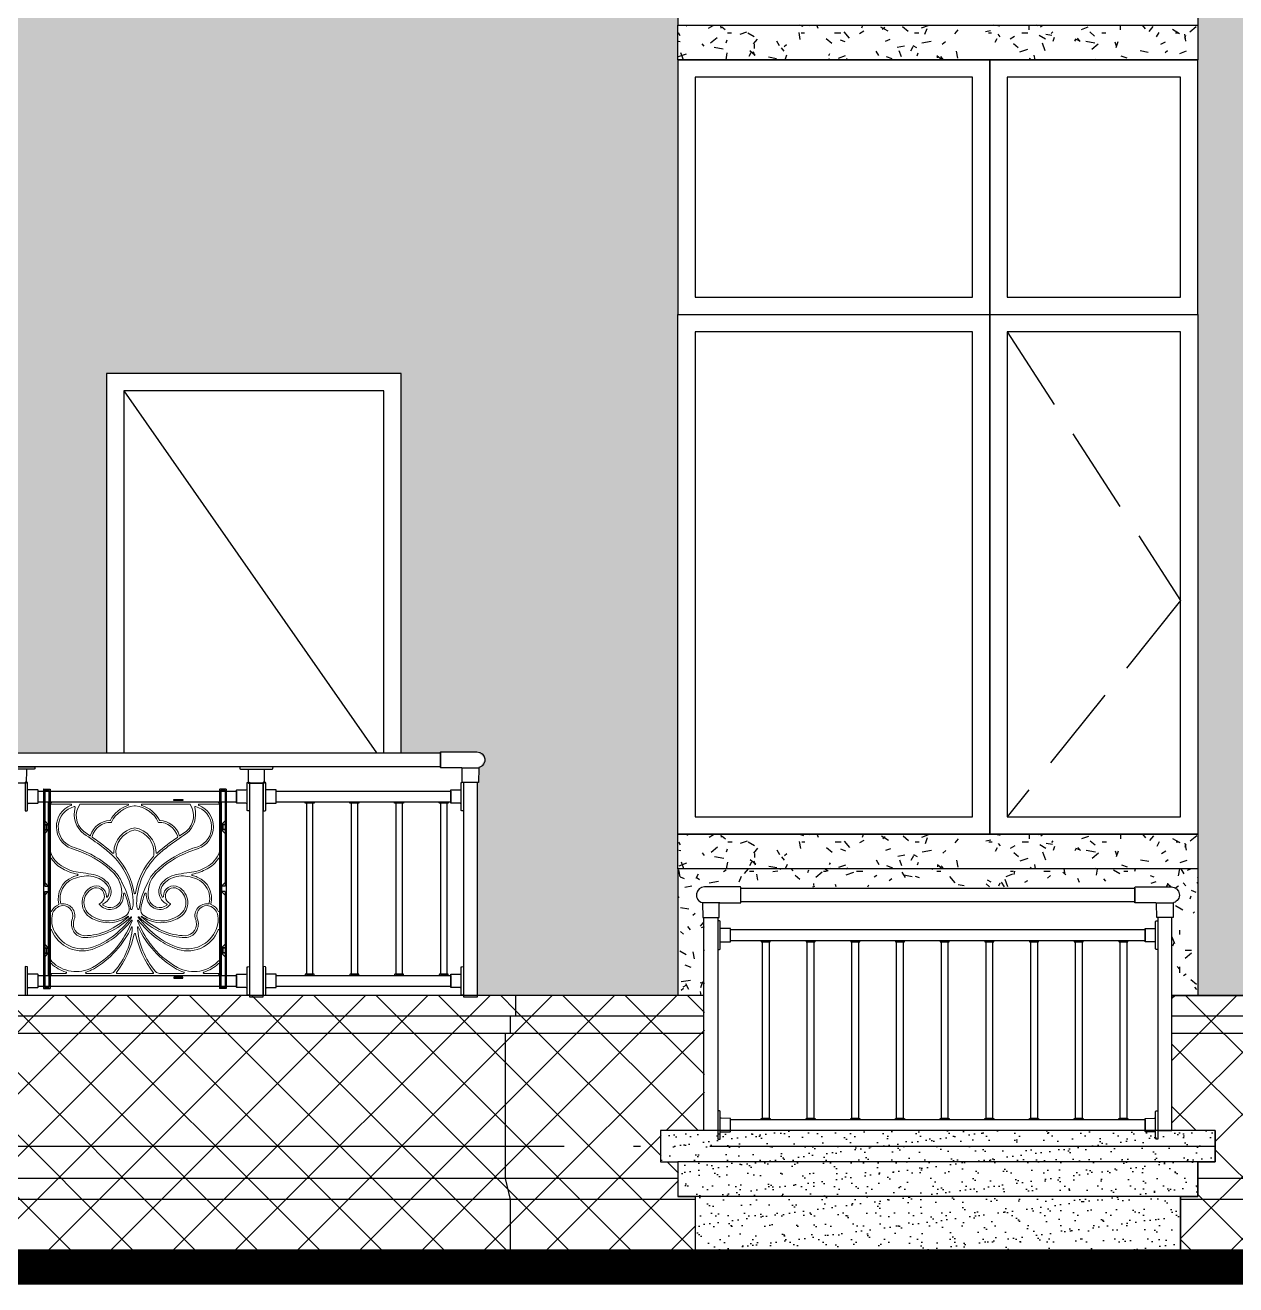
# Model space of a CAD drawing. Extents: x -12446 to 284554, y -295110 to 165007.
# Drawn here: x 28771 to 32263, y -262654 to -259019 of the extents above; entities that cross this region are included whole.
import ezdxf

# ---------------------------------------------------------------- set-up
doc = ezdxf.new("R2010")
doc.units = 0
doc.header["$LTSCALE"] = 1000
for name, pattern in [('AX-14-E$0$AX-85-M02$0$DASH', [0.35, 0.25, -0.1]), ('AX-14-E$0$DASH', [0.35, 0.25, -0.1]), ('AX-14-E$0$DOTE', [2.42, 2, -0.2, 0.02, -0.2])]:
    doc.linetypes.add(name, pattern=pattern)
doc.layers.get('0').update_dxf_attribs({"linetype": 'CONTINUOUS'})
doc.layers.get('Defpoints').update_dxf_attribs({"linetype": 'CONTINUOUS'})
for name, color, linetype in [('A-Anno-Note', 241, 'CONTINUOUS'), ('AX-14-comp-tc$0$AX-T-LMCZ-Z$0$AX-13-E01-E03$0$A-Detl-Patt', 8, 'CONTINUOUS'), ('AX-14-comp-tc$0$AX-T-LMCZ-Z$1$AX-13-E01-E03$0$家具与填充', 251, 'CONTINUOUS'), ('AX-14-comp-tc$0$灰褐色真石漆', 15, 'CONTINUOUS'), ('AX-14-E$0$A-Detl-Fine', 152, 'CONTINUOUS'), ('AX-14-E$0$A-Detl-Patt', 8, 'CONTINUOUS'), ('AX-14-E$0$A-Detl-Thin', 131, 'CONTINUOUS'), ('AX-14-E$0$A-elev-FIXT', 9, 'CONTINUOUS'), ('AX-14-E$0$A-elev-HRAL', 61, 'CONTINUOUS'), ('AX-14-E$0$A-elev-XFINE', 8, 'CONTINUOUS'), ('AX-14-E$0$栏杆型材', 82, 'CONTINUOUS'), ('AX-14-E$0$阳台栏杆扶手', 82, 'CONTINUOUS')]:
    doc.layers.add(name, color=color, linetype=linetype)
doc.layers.add('AX-14-E$0$A-Grid', color=222, linetype='AX-14-E$0$DOTE', plot=False)
doc.layers.add('AX-14-E$0$花形线', color=241, linetype='CONTINUOUS', lineweight=15)
pattern_1 = [(45, (-60483.77, -415276.6), (-89.80256, 89.80256), []), (135, (-60483.77, -415276.6), (-89.80256, -89.80256), [])]

# ---------------------------------------------------------------- blocks, each defined once
blk = doc.blocks.new('AX-14-E$0$40固定座立图')
at = {"layer": 'AX-14-E$0$A-elev-HRAL', "color": 6, "linetype": 'Continuous'}
blk.add_line((-26.5, -7), (26.5, -7), dxfattribs=at)
blk.add_lwpolyline([(48, -5), (48.1, 0), (-48.1, 0), (-48, -5, 0.41166), (-46, -7), (-26.5, -7, -0.41166), (-23.5, -10), (-23.2, -46, 0.41166), (-22.2, -47), (22.2, -47, 0.41166), (23.2, -46), (23.5, -10, -0.41166), (26.5, -7), (46, -7, 0.41166)], format="xyb", close=True, dxfattribs=at)
blk = doc.blocks.new('AX-14-E$0$32固定座立面')
at = {"layer": 'AX-14-E$0$栏杆型材', "color": 6, "linetype": 'Continuous'}
blk.add_line((-7, -22.5), (-7, 22.5), dxfattribs=at)
blk.add_lwpolyline([(-7, -22.5, 0.41166), (-10, -19.5), (-36, -19.3, -0.41166), (-37, -18.3), (-37, 18.3, -0.41166), (-36, 19.3), (-10, 19.5, 0.41166), (-7, 22.5), (-7, 39, -0.41166), (-5, 41), (0, 41.1), (0, -41.1), (-5, -41, -0.41166), (-7, -39)], format="xyb", close=True, dxfattribs=at)
blk = doc.blocks.new('AX-14-E$0$4080转角立图')
at = {"layer": 'AX-14-E$0$A-elev-FIXT', "linetype": 'Continuous'}
blk.add_line((25.6, 42), (-24.3, 42), dxfattribs=at)
blk.add_lwpolyline([(-25.3, 43, -0.327139), (-24.2, 41.5), (-23.5, 0), (23.5, 0), (24.2, 40.5, -0.409111), (25.7, 42), (85.3, 42, 0.414214), (86.8, 43.5), (86.8, 86.5, 0.414214), (85.3, 88), (-18.8, 88, 0.865157)], format="xyb", close=True, dxfattribs=at)
blk = doc.blocks.new('AX-14-E$0$螺帽01')
at = {"layer": 'AX-14-E$0$A-elev-XFINE', "linetype": 'Continuous'}
blk.add_lwpolyline([(-12.5, -3), (12.5, -3, 0.414214), (13, -2.5), (13, -0.5, 0.414214), (12.5, 0), (-12.5, 0, 0.414214), (-13, -0.5), (-13, -2.5, 0.414214)], format="xyb", close=True, dxfattribs=at)
blk = doc.blocks.new('AX-14-E$0$镁铝合金竖杆576')
at = {"layer": 'AX-14-E$0$A-elev-HRAL', "ltscale": 10}
for p, q in [((-13.5, 287.5, 0), (-13.5, -287.5, 0)), ((-13, 288, 0), (5, 288, 0)), ((-10, 284, 0), (-10, 186)), ((-9.5, 284.5, 0), (1.5, 284.5, 0)), ((2, 284, 0), (2, -284, 0)), ((5.5, 287.5, 0), (5.5, -287.5, 0)), ((-10, 196), (0, 186)), ((-10, 186), (0, 186)), ((-10, 185), (-10, 171)), ((-10, 185), (0, 185)), ((0, 186), (0, 170)), ((2, 207.5), (5.5, 207.5)), ((-10, 171), (0, 171)), ((-10, 170), (-10, 8)), ((-10, 170), (0, 170)), ((-10, 160), (0, 170)), ((-10, 18), (0, 8)), ((-10, 8), (0, 8)), ((0, 8), (0, -8)), ((-10, -8), (-10, -170)), ((-10, -8), (0, -8)), ((-10, -18), (0, -8)), ((-10, -160), (0, -170)), ((-10, -170), (0, -170)), ((-10, -171), (-10, -185)), ((-10, -171), (0, -171)), ((0, -170), (0, -186)), ((-10, -185), (0, -185)), ((-10, -186), (-10, -284, 0)), ((-10, -186), (0, -186)), ((-10, -196), (0, -186)), ((2, -187.5), (5.5, -187.5)), ((-13, -288, 0), (5, -288, 0)), ((-9.5, -284.5, 0), (1.5, -284.5, 0))]:
    blk.add_line(p, q, dxfattribs=at)
for centre, start, end in [((-13, 287.5, 0), 90, 180), ((-9.5, 284, 0), 90, 180), ((1.5, 284, 0), 0, 90), ((5, 287.5, 0), 0, 90), ((-13, -287.5, 0), 180, 270), ((-9.5, -284, 0), 180, 270), ((1.5, -284, 0), 270, 0), ((5, -287.5, 0), 270, 0)]:
    blk.add_arc(centre, 0.5, start, end, dxfattribs=at)
blk = doc.blocks.new('AX-14-E$0$祥云铁花六')
at = {"layer": 'AX-14-E$0$花形线'}
for p, q in [((0, -107), (0, -3)), ((0, -3), (7, -3)), ((5.5, -6.5), (5.5, -139)), ((65, -5.5), (6.5, -5.5)), ((9, -1), (7, -3)), ((9, 0), (491, 0)), ((9, 0), (9, -1)), ((229.3, -5.5), (91.6, -5.5)), ((408.4, -5.5), (270.7, -5.5)), ((493.5, -5.5), (435, -5.5)), ((491, 0), (491, -1)), ((491, -1), (493, -3)), ((500, -3), (493, -3)), ((494.5, -139), (494.5, -6.5)), ((500, -3), (500, -107)), ((0, -407), (0, -107)), ((101.4, -84.1), (119, -96.8)), ((381, -96.8), (398.6, -84.1)), ((500, -107), (500, -407)), ((94.2, -143.4), (67, -134.2)), ((96.2, -138.3), (96.2, -138.3)), ((403.8, -138.3), (403.8, -138.3)), ((433, -134.2), (405.8, -143.4)), ((5.5, -163.8), (5.5, -314.1)), ((494.5, -314.1), (494.5, -163.8)), ((35.6, -290.5), (36, -292.9)), ((214.8, -282.3), (214.7, -282.4)), ((285.3, -282.4), (285.2, -282.3)), ((464, -292.9), (464.4, -290.5)), ((5.5, -369.7), (5.5, -449)), ((494.5, -454.9), (494.5, -369.7)), ((-5, -422), (-4, -421)), ((-5, -434), (-5, -422)), ((-5, -434), (-4, -435)), ((-4, -421), (0, -421)), ((-4, -435), (-4, -421)), ((-4, -435), (0, -435)), ((0, -497), (0, -407)), ((500, -407), (500, -497)), ((504, -421), (500, -421)), ((504, -435), (500, -435)), ((505, -422), (504, -421)), ((504, -435), (504, -421)), ((505, -434), (504, -435)), ((505, -434), (505, -422)), ((5.5, -467.7), (5.5, -493.5)), ((494.5, -493.5), (494.5, -467.7)), ((0, -497), (7, -497)), ((6.5, -494.5), (50.7, -494.5)), ((9, -499), (7, -497)), ((9, -500), (9, -499)), ((491, -500), (9, -500)), ((109.6, -494.5), (179, -494.5)), ((198.5, -494.5), (301.5, -494.5)), ((321, -494.5), (390.4, -494.5)), ((449.3, -494.5), (493.5, -494.5)), ((491, -499), (493, -497)), ((491, -500), (491, -499)), ((500, -497), (493, -497))]:
    blk.add_line(p, q, dxfattribs=at)
at = {"layer": 'AX-14-E$0$花形线', "ltscale": 10}
for p, q in [((-5, -66), (-4, -65)), ((-5, -78), (-5, -66)), ((-4, -65), (0, -65)), ((-4, -79), (-4, -65)), ((504, -65), (500, -65)), ((505, -66), (504, -65)), ((504, -79), (504, -65)), ((505, -78), (505, -66)), ((-5, -78), (-4, -79)), ((-4, -79), (0, -79)), ((504, -79), (500, -79)), ((505, -78), (504, -79))]:
    blk.add_line(p, q, dxfattribs=at)
at = {"layer": 'AX-14-E$0$花形线'}
for centre, radius, start, end in [((6.5, -6.5), 1, 90, 180), ((90.2, -71.5), 66.8, 111.4629, 249.7109), ((89.4, -72), 60.6, 103.7038, 249.4926), ((65, -7.5), 2, 291.4629, 90), ((146.9, -34.8), 72.1, 164.5587, 232.2861), ((75.5, -15), 2, 344.5587, 103.7038), ((139.1, -39.5), 58.4, 144.3447, 229.8382), ((258.8, -95.2), 90.5, 108.6201, 151.5086), ((258.2, -94.4), 84.1, 96.8348, 154.2697), ((229.3, -7.5), 2, 288.6201, 90), ((250, -25.8), 15, 83.1652, 96.8348), ((241.8, -94.4), 84.1, 25.7303, 83.1652), ((270.7, -7.5), 2, 90, 251.3799), ((241.2, -95.2), 90.5, 28.4914, 71.3799), ((353.1, -34.8), 72.1, 307.7139, 15.4413), ((360.9, -39.5), 58.4, 310.1618, 35.6553), ((424.5, -15), 2, 76.2962, 195.4413), ((410.6, -72), 60.6, 289.9688, 76.2962), ((435, -7.5), 2, 90, 248.5371), ((409.8, -71.5), 66.8, 290.2891, 68.5371), ((493.5, -6.5), 1, 0, 90), ((180.7, -114.5), 61.6, 92.9378, 162.2662), ((180.7, -114.5), 56.1, 89.2014, 164.7366), ((177.5, -51.1), 2, 272.9378, 332.1055), ((181.5, -57.5), 1, 269.2014, 334.727), ((318.5, -57.5), 1, 205.273, 270.7986), ((319.3, -114.5), 56.1, 15.2634, 90.7986), ((322.5, -51.1), 2, 207.8945, 267.0622), ((319.3, -114.5), 61.6, 17.7338, 87.0622), ((-287.1, -696.7), 719.7, 52.1378, 57.1958), ((120.2, -95.2), 2, 234.3098, 342.2662), ((128.6, -100.3), 2, 164.7366, 234.9669), ((-181, -559), 551.4, 48.3295, 55.988), ((262.6, -146.9), 73.7, 99.8083, 178.7152), ((261.2, -145.4), 66, 99.8055, 187.1068), ((237.4, -146.9), 73.7, 1.2848, 80.1917), ((238.8, -145.4), 66, 352.8932, 80.1945), ((681, -559), 551.4, 124.012, 131.6705), ((787.1, -696.7), 719.7, 122.8042, 127.8622), ((371.4, -100.3), 2, 305.0331, 15.2634), ((379.8, -95.2), 2, 197.7338, 305.6902), ((20.5, -139), 15, 180, 198.5788), ((78.8, -119.4), 76.5, 198.5788, 243.5048), ((73.4, -114.7), 15, 249.4926, 253.5166), ((-30.5, -466), 351.3, 68.8614, 73.5166), ((-3.1, -394.9), 269.7, 44.6157, 68.8614), ((-10.5, -406.3), 288.4, 45.1922, 68.2807), ((-6.7, -352.5), 276.1, 45.5911, 54.2274), ((186.9, -145.6), 2, 228.3295, 10.7823), ((510.5, -406.3), 288.4, 111.7193, 134.8078), ((503.1, -394.9), 269.7, 111.1386, 135.3843), ((313.1, -145.6), 2, 169.2177, 311.6705), ((506.7, -352.5), 276.1, 125.7726, 134.4089), ((530.5, -466), 351.3, 106.4044, 111.1386), ((421.2, -119.4), 76.5, 296.4952, 341.4212), ((479.5, -139), 15, 341.4212, 0), ((7.5, -163.8), 2, 31.9301, 180), ((78.7, -119.4), 81.9, 211.9301, 243.3006), ((49.6, -294.9), 195.5, 0.3834, 45.5911), ((205.7, -152.6), 10, 185.2537, 222.1559), ((48.3, -295.2), 202.4, 9.2413, 42.1559), ((451.7, -295.2), 202.4, 137.8441, 170.7587), ((450.4, -294.9), 195.5, 134.4089, 179.6166), ((294.3, -152.6), 10, 317.8441, 354.7463), ((421.3, -119.4), 81.9, 296.6994, 328.0699), ((492.5, -163.8), 2, 0, 148.0699), ((95.1, -277.9), 66.4, 112.1902, 194.3855), ((105.7, -81.6), 128, 240.1164, 260.3322), ((105.7, -81.6), 122.5, 240.1164, 263.9737), ((115.1, -331.7), 123.9, 104.3564, 111.3434), ((114, -324.7), 111.5, 85.2413, 112.1323), ((83.9, -209.8), 2, 284.3564, 80.3322), ((53.6, -567), 365.7, 78.9111, 83.8433), ((114.3, -285.3), 72.2, 43.6853, 82.8845), ((115.1, -283.7), 76, 43.334, 83.3313), ((133.7, -261.1), 78.3, 345.2933, 45.1922), ((133.7, -261.1), 83.8, 21.5129, 45.1922), ((366.3, -261.1), 78.3, 134.8078, 194.7067), ((366.3, -261.1), 83.8, 134.8078, 158.4871), ((384.9, -283.7), 76, 96.6687, 136.666), ((385.7, -285.3), 72.2, 97.1155, 136.3147), ((446.4, -567), 365.7, 96.1567, 101.0889), ((386, -324.7), 111.5, 67.8677, 94.7587), ((394.3, -81.6), 122.5, 276.0263, 299.8836), ((416.1, -209.8), 2, 99.6678, 255.6436), ((384.9, -331.7), 123.9, 68.6566, 75.6436), ((394.3, -81.6), 128, 279.6678, 299.8836), ((404.9, -277.9), 66.4, 345.6145, 67.8098), ((94.9, -277.7), 60.7, 112.1323, 192.199), ((148.1, -289.9), 50.6, 118.3226, 234.3446), ((148, -289.9), 45, 117.9536, 240.6207), ((138.1, -271.3), 29.5, 357.7363, 118.4287), ((138.1, -271.3), 24, 293.393, 117.9205), ((142, -258.3), 39.1, 295.1597, 43.334), ((144.4, -257.5), 31.3, 329.1668, 45.0781), ((230.3, -223), 20, 201.5129, 209.4559), ((34.3, -333.7), 205, 7.1734, 29.4559), ((465.7, -333.7), 205, 150.5441, 172.8266), ((269.7, -223), 20, 330.5441, 338.4871), ((358, -258.3), 39.1, 136.666, 244.8403), ((355.6, -257.5), 31.3, 134.9219, 210.8332), ((361.9, -271.3), 29.5, 61.5713, 182.2637), ((361.9, -271.3), 24, 62.0795, 246.607), ((352, -289.9), 45, 299.3793, 62.0464), ((351.9, -289.9), 50.6, 305.6554, 61.6774), ((405.1, -277.7), 60.7, 347.801, 67.8677), ((177.8, -271.5), 38.5, 217.2759, 343.5434), ((178.6, -272.3), 32.1, 230.4792, 344.4049), ((169.6, -272.5), 2, 177.7363, 329.1668), ((133.7, -261.1), 83.8, 345.2933, 357.6896), ((219.4, -264.5), 2, 20.1455, 177.6896), ((-25.3, -354.3), 262.7, 10.3928, 20.1455), ((250, -262.4), 2, 189.2413, 350.7587), ((525.3, -354.3), 262.7, 159.8545, 169.6072), ((280.6, -264.5), 2, 2.3104, 159.8545), ((366.3, -261.1), 83.8, 182.3104, 194.7067), ((322.2, -271.5), 38.5, 196.4566, 322.7241), ((321.4, -272.3), 32.1, 195.5951, 309.5208), ((330.4, -272.5), 2, 210.8332, 2.2637), ((7.5, -314.1), 2, 180, 334.1364), ((44.7, -332.1), 39.3, 111.7373, 154.1364), ((98.6, -341.8), 88.6, 167.2346, 184.4473), ((45, -332.6), 34.4, 109.6431, 162.4707), ((29.7, -294.6), 1, 291.9632, 14.3855), ((42.5, -327.6), 28.8, 343.2516, 108.1432), ((37, -292.7), 1, 191.0799, 278.9061), ((42.5, -327.5), 34.3, 342.2251, 98.9061), ((173.7, -253.2), 89.7, 237.7959, 304.6649), ((148, -294.2), 1, 113.393, 217.2759), ((159.4, -295.5), 2, 115.1597, 230.4792), ((213.4, -310.5), 20, 304.6649, 10.3928), ((239.7, -307.8), 2, 187.1734, 335.5468), ((205.1, -292.1), 40.1, 335.5468, 357.7723), ((294.9, -292.1), 40.1, 182.2277, 204.4532), ((260.3, -307.8), 2, 204.4532, 352.8266), ((286.6, -310.5), 20, 169.6072, 235.3351), ((326.3, -253.2), 89.7, 235.3351, 302.2041), ((340.6, -295.5), 2, 309.5208, 64.8403), ((352, -294.2), 1, 322.7241, 66.607), ((457.5, -327.5), 34.3, 81.0939, 197.7749), ((457.5, -327.6), 28.8, 71.8568, 196.7484), ((463, -292.7), 1, 261.0939, 348.9201), ((455, -332.6), 34.4, 17.5293, 70.3569), ((470.3, -294.6), 1, 165.6145, 248.0368), ((455.3, -332.1), 39.3, 25.8636, 68.2627), ((401.4, -341.8), 88.6, 355.5527, 12.7654), ((492.5, -314.1), 2, 205.8636, 0), ((25.3, -347.5), 15, 184.4473, 190.9878), ((99.4, -333.1), 90.5, 190.9878, 277.6867), ((107.1, -351.5), 40.2, 157.1293, 212.2197), ((107.1, -351.5), 34.7, 157.134, 212.4682), ((176.1, -243), 105.2, 236.8488, 260.0488), ((-3.8, -249.3), 268.3, 299.9235, 335.5929), ((174.2, -253.7), 94.3, 260.0488, 306.1557), ((75.9, -161.1), 230.4, 294.2606, 312.4746), ((92, -187.8), 205, 293.5859, 315.7061), ((5.5, -152.9), 295.9, 307.0893, 322.472), ((23.9, -173.4), 273.8, 306.6048, 322.2397), ((25.8, -347.8), 217.1, 319.3099, 356.5918), ((-30.5, -235), 293.2, 323.6074, 338.4375), ((230.5, -330.7), 1.09, 342.7316, 126.1557), ((239.1, -332.3), 1.33, 322.472, 104.2732), ((240.9, -342.3), 1.33, 338.4375, 114.1721), ((241.5, -360.6), 1, 356.5918, 155.5929), ((258.5, -360.6), 1, 24.4071, 183.4082), ((474.2, -347.8), 217.1, 183.4082, 220.6901), ((259.1, -342.3), 1.33, 65.8279, 201.5625), ((530.5, -235), 293.2, 201.5625, 216.3926), ((503.8, -249.3), 268.3, 204.4071, 240.0765), ((260.9, -332.3), 1.33, 75.7268, 217.528), ((476.1, -173.4), 273.8, 217.7603, 233.3952), ((494.5, -152.9), 295.9, 217.528, 232.9107), ((408, -187.8), 205, 224.2939, 246.4141), ((269.5, -330.7), 1.09, 53.8443, 197.2684), ((424.1, -161.1), 230.4, 227.5254, 245.7394), ((325.8, -253.7), 94.3, 233.8443, 279.9512), ((323.9, -243), 105.2, 279.9512, 303.1512), ((400.6, -333.1), 90.5, 262.3133, 349.0122), ((392.9, -351.5), 34.7, 327.5318, 22.866), ((392.9, -351.5), 40.2, 327.7803, 22.8707), ((474.7, -347.5), 15, 349.0122, 355.5527), ((7.5, -369.7), 2, 21.1901, 180), ((97.8, -334.7), 94.8, 201.1901, 293.4218), ((104.7, -354.3), 36.7, 210.5687, 270.3076), ((104.7, -354.3), 31.2, 210.5585, 270.3163), ((104, -223.3), 162.2, 270.3163, 294.2606), ((100.6, -207.6), 183.4, 271.3252, 293.5859), ((68, -235.5), 192.3, 283.085, 307.0893), ((57.2, -218.3), 217.9, 291.03, 306.6048), ((-18.3, -324.6), 272.2, 322.2388, 348.1038), ((250, -381.1), 2, 11.8962, 168.1038), ((518.3, -324.6), 272.2, 191.8962, 217.7612), ((442.8, -218.3), 217.9, 233.3952, 248.8945), ((432, -235.5), 192.3, 232.9107, 256.915), ((399.4, -207.6), 183.4, 246.4141, 268.6748), ((396, -223.3), 162.2, 245.7394, 269.6837), ((402.2, -334.7), 94.8, 246.7449, 338.8099), ((395.3, -354.3), 31.2, 269.6837, 329.4415), ((395.3, -354.3), 36.7, 269.6924, 329.4313), ((492.5, -369.7), 2, 0, 158.8099), ((13.4, -267.4), 238.6, 298.5501, 323.6074), ((486.6, -267.4), 238.6, 216.3926, 241.4499), ((358.9, -435.6), 15, 66.7449, 68.8945), ((20.5, -449), 15, 180, 224.593), ((7.5, -467.7), 2, 46.5545, 180), ((80.1, -391), 103.6, 226.5545, 253.8294), ((80.2, -390.2), 98.9, 224.593, 298.5501), ((419.8, -390.2), 98.9, 241.4499, 319.0945), ((419.9, -391), 103.6, 286.1706, 313.4455), ((492.5, -467.7), 2, 0, 133.4455), ((6.5, -493.5), 1, 180, 270), ((50.7, -492.5), 2, 270, 73.8294), ((109.6, -492.5), 2, 106.1706, 270), ((80.1, -391), 103.6, 286.1706, 298.7785), ((179, -479.5), 15, 270, 319.3099), ((198.5, -492.5), 2, 142.2388, 270), ((301.5, -492.5), 2, 270, 37.7612), ((321, -479.5), 15, 220.6901, 270), ((419.9, -391), 103.6, 241.2215, 253.8294), ((390.4, -492.5), 2, 270, 73.8294), ((449.3, -492.5), 2, 106.1706, 270), ((493.5, -493.5), 1, 270, 0)]:
    blk.add_arc(centre, radius, start, end, dxfattribs=at)
at = {"layer": 'Defpoints', "color": 1, "linetype": 'AX-14-E$0$DASH', "ltscale": 0.1}
blk.add_lwpolyline([(0, -500), (500, -500), (500, 0), (0, 0)], close=True, dxfattribs=at)
blk = doc.blocks.new('AX-14-E$0$A$C78EB6178')
at = {"layer": 'AX-14-E$0$A-Detl-Fine'}
for points in [[(29500, 3385), (28700, 3385), (28700, 2750), (29500, 2750)], [(30100, 3385), (29600, 3385), (29600, 2750), (30100, 2750)], [(29500, 2650), (28700, 2650), (28700, 1250), (29500, 1250)], [(30100, 2650), (29600, 2650), (29600, 1250), (30100, 1250)]]:
    blk.add_lwpolyline(points, close=True, dxfattribs=at)
blk.add_lwpolyline([(27801.2, 1435), (27801.2, 2480), (27051.2, 2480), (27051.2, 1435)], dxfattribs=at)
at = {"layer": 'AX-14-E$0$A-Detl-Patt', "linetype": 'AX-14-E$0$AX-85-M02$0$DASH'}
blk.add_lwpolyline([(29600, 2650), (30100, 1875), (29600, 1250)], dxfattribs=at)
at = {"layer": 'AX-14-E$0$A-Detl-Patt'}
blk.add_lwpolyline([(27051.2, 2480), (27780.3, 1435)], dxfattribs=at)
at = {"layer": 'AX-14-E$0$A-Detl-Thin'}
for p, q in [((30150, 2700), (30150, 3435)), ((28725, 735), (28181.3, 735)), ((28725, 675), (28181.3, 675)), ((28725, 625), (28166.3, 625)), ((28650, 206.3), (28151.3, 206.3)), ((28700, 146.3), (28166.3, 146.3))]:
    blk.add_line(p, q, dxfattribs=at)
for points in [[(28650, 3435), (28650, 3535), (30150, 3535), (30150, 3435)], [(29550, 3435), (29550, 1200)], [(28650, 2700), (30150, 2700), (30150, 1200), (28650, 1200)], [(28650, 1100), (28650, 1200), (30150, 1200), (30150, 1100)]]:
    blk.add_lwpolyline(points, close=True, dxfattribs=at)
for points in [[(28650, 3435), (30150, 3435)], [(28650, 3435), (28650, 2700)], [(27851.2, 1435), (27851.2, 2530), (27001.2, 2530), (27001.2, 1435)], [(28181.3, 735), (26000.4, 735)], [(28181.3, 735), (28181.3, 675), (28166.3, 675), (28166.3, 625), (28151.3, 625), (28151.3, 206.3), (28166.3, 146.3), (28166.3, 0)], [(28166.3, 675), (26000.4, 675)], [(28151.3, 625), (26000.4, 625)], [(28600, 345), (28600, 255), (28650, 255), (28650, 155), (28700, 155), (28700, 0)], [(28151.3, 206.3), (26201.3, 206.3)], [(28166.3, 146.3), (26201.3, 146.3)], [(28166.3, 0), (26201.3, 0)]]:
    blk.add_lwpolyline(points, dxfattribs=at)
at = {"layer": 'AX-14-E$0$A-elev-HRAL', "ltscale": 10}
for points in [[(27600, 1293, -0.414214), (27600.5, 1292.5), (27600.5, 1290.5, -0.414214), (27600, 1290), (27575, 1290, -0.414214), (27574.5, 1290.5), (27574.5, 1292.5, -0.414214), (27575, 1293)], [(27729, 1293, -0.414214), (27729.5, 1292.5), (27729.5, 1290.5, -0.414214), (27729, 1290), (27704, 1290, -0.414214), (27703.5, 1290.5), (27703.5, 1292.5, -0.414214), (27704, 1293)], [(27858, 1293, -0.414214), (27858.5, 1292.5), (27858.5, 1290.5, -0.414214), (27858, 1290), (27833, 1290, -0.414214), (27832.5, 1290.5), (27832.5, 1292.5, -0.414214), (27833, 1293)], [(27987, 1293, -0.414214), (27987.5, 1292.5), (27987.5, 1290.5, -0.414214), (27987, 1290), (27962, 1290, -0.414214), (27961.5, 1290.5), (27961.5, 1292.5, -0.414214), (27962, 1293)], [(28891, 893, 0.414214), (28890.5, 892.5), (28890.5, 890.5, 0.414214), (28891, 890), (28916, 890, 0.414214), (28916.5, 890.5), (28916.5, 892.5, 0.414214), (28916, 893)], [(29020, 893, 0.414214), (29019.5, 892.5), (29019.5, 890.5, 0.414214), (29020, 890), (29045, 890, 0.414214), (29045.5, 890.5), (29045.5, 892.5, 0.414214), (29045, 893)], [(29149, 893, 0.414214), (29148.5, 892.5), (29148.5, 890.5, 0.414214), (29149, 890), (29174, 890, 0.414214), (29174.5, 890.5), (29174.5, 892.5, 0.414214), (29174, 893)], [(29278, 893, 0.414214), (29277.5, 892.5), (29277.5, 890.5, 0.414214), (29278, 890), (29303, 890, 0.414214), (29303.5, 890.5), (29303.5, 892.5, 0.414214), (29303, 893)], [(29407, 893, 0.414214), (29406.5, 892.5), (29406.5, 890.5, 0.414214), (29407, 890), (29432, 890, 0.414214), (29432.5, 890.5), (29432.5, 892.5, 0.414214), (29432, 893)], [(29536, 893, 0.414214), (29535.5, 892.5), (29535.5, 890.5, 0.414214), (29536, 890), (29561, 890, 0.414214), (29561.5, 890.5), (29561.5, 892.5, 0.414214), (29561, 893)], [(29665, 893, 0.414214), (29664.5, 892.5), (29664.5, 890.5, 0.414214), (29665, 890), (29690, 890, 0.414214), (29690.5, 890.5), (29690.5, 892.5, 0.414214), (29690, 893)], [(29794, 893, 0.414214), (29793.5, 892.5), (29793.5, 890.5, 0.414214), (29794, 890), (29819, 890, 0.414214), (29819.5, 890.5), (29819.5, 892.5, 0.414214), (29819, 893)], [(29923, 893, 0.414214), (29922.5, 892.5), (29922.5, 890.5, 0.414214), (29923, 890), (29948, 890, 0.414214), (29948.5, 890.5), (29948.5, 892.5, 0.414214), (29948, 893)], [(27600, 793, 0.414214), (27600.5, 793.5), (27600.5, 795.5, 0.414214), (27600, 796), (27575, 796, 0.414214), (27574.5, 795.5), (27574.5, 793.5, 0.414214), (27575, 793)], [(27729, 793, 0.414214), (27729.5, 793.5), (27729.5, 795.5, 0.414214), (27729, 796), (27704, 796, 0.414214), (27703.5, 795.5), (27703.5, 793.5, 0.414214), (27704, 793)], [(27858, 793, 0.414214), (27858.5, 793.5), (27858.5, 795.5, 0.414214), (27858, 796), (27833, 796, 0.414214), (27832.5, 795.5), (27832.5, 793.5, 0.414214), (27833, 793)], [(27987, 793, 0.414214), (27987.5, 793.5), (27987.5, 795.5, 0.414214), (27987, 796), (27962, 796, 0.414214), (27961.5, 795.5), (27961.5, 793.5, 0.414214), (27962, 793)], [(28891, 377, -0.414214), (28890.5, 377.5), (28890.5, 379.5, -0.414214), (28891, 380), (28916, 380, -0.414214), (28916.5, 379.5), (28916.5, 377.5, -0.414214), (28916, 377)], [(29020, 377, -0.414214), (29019.5, 377.5), (29019.5, 379.5, -0.414214), (29020, 380), (29045, 380, -0.414214), (29045.5, 379.5), (29045.5, 377.5, -0.414214), (29045, 377)], [(29149, 377, -0.414214), (29148.5, 377.5), (29148.5, 379.5, -0.414214), (29149, 380), (29174, 380, -0.414214), (29174.5, 379.5), (29174.5, 377.5, -0.414214), (29174, 377)], [(29278, 377, -0.414214), (29277.5, 377.5), (29277.5, 379.5, -0.414214), (29278, 380), (29303, 380, -0.414214), (29303.5, 379.5), (29303.5, 377.5, -0.414214), (29303, 377)], [(29407, 377, -0.414214), (29406.5, 377.5), (29406.5, 379.5, -0.414214), (29407, 380), (29432, 380, -0.414214), (29432.5, 379.5), (29432.5, 377.5, -0.414214), (29432, 377)], [(29536, 377, -0.414214), (29535.5, 377.5), (29535.5, 379.5, -0.414214), (29536, 380), (29561, 380, -0.414214), (29561.5, 379.5), (29561.5, 377.5, -0.414214), (29561, 377)], [(29665, 377, -0.414214), (29664.5, 377.5), (29664.5, 379.5, -0.414214), (29665, 380), (29690, 380, -0.414214), (29690.5, 379.5), (29690.5, 377.5, -0.414214), (29690, 377)], [(29794, 377, -0.414214), (29793.5, 377.5), (29793.5, 379.5, -0.414214), (29794, 380), (29819, 380, -0.414214), (29819.5, 379.5), (29819.5, 377.5, -0.414214), (29819, 377)], [(29923, 377, -0.414214), (29922.5, 377.5), (29922.5, 379.5, -0.414214), (29923, 380), (29948, 380, -0.414214), (29948.5, 379.5), (29948.5, 377.5, -0.414214), (29948, 377)]]:
    blk.add_lwpolyline(points, format="xyb", close=True, dxfattribs=at)
for points in [[(27578, 796), (27597, 796), (27597, 1290), (27578, 1290)], [(27707, 796), (27726, 796), (27726, 1290), (27707, 1290)], [(27836, 796), (27855, 796), (27855, 1290), (27836, 1290)], [(27965, 796), (27984, 796), (27984, 1290), (27965, 1290)], [(28913, 380), (28894, 380), (28894, 890), (28913, 890)], [(29042, 380), (29023, 380), (29023, 890), (29042, 890)], [(29171, 380), (29152, 380), (29152, 890), (29171, 890)], [(29300, 380), (29281, 380), (29281, 890), (29300, 890)], [(29429, 380), (29410, 380), (29410, 890), (29429, 890)], [(29558, 380), (29539, 380), (29539, 890), (29558, 890)], [(29687, 380), (29668, 380), (29668, 890), (29687, 890)], [(29816, 380), (29797, 380), (29797, 890), (29816, 890)], [(29945, 380), (29926, 380), (29926, 890), (29945, 890)]]:
    blk.add_lwpolyline(points, close=True, dxfattribs=at)
at = {"layer": 'AX-14-E$0$栏杆型材', "elevation": 0}
blk.add_lwpolyline([(27453.6, 1348), (27413.6, 1348), (27413.6, 731), (27453.6, 731)], close=True, dxfattribs=at)
at = {"layer": 'AX-14-E$0$栏杆型材'}
for points in [[(28071.3, 1350), (28031.3, 1350), (28031.3, 731), (28071.3, 731)], [(26803.6, 1325), (27376.6, 1325), (27376.6, 1293), (26803.6, 1293)], [(27490.6, 1325), (27994.3, 1325), (27994.3, 1293), (27490.6, 1293)], [(28725, 960), (28765, 960), (28765, 345), (28725, 345)], [(30075, 960), (30035, 960), (30035, 345), (30075, 345)], [(28802, 925), (29998, 925), (29998, 893), (28802, 893)], [(26803.6, 793), (27376.6, 793), (27376.6, 761), (26803.6, 761)], [(27490.6, 793), (27994.3, 793), (27994.3, 761), (27490.6, 761)], [(28802, 377), (29998, 377), (29998, 345), (28802, 345)]]:
    blk.add_lwpolyline(points, close=True, dxfattribs=at)
at = {"layer": 'AX-14-E$0$阳台栏杆扶手'}
for points in [[(27964.5, 1395), (26201.3, 1395), (26201.3, 1435), (27964.5, 1435)], [(29968.3, 1005), (28831.8, 1005), (28831.8, 1045), (29968.3, 1045)]]:
    blk.add_lwpolyline(points, close=True, dxfattribs=at)
blk.add_blockref('AX-14-E$0$祥云铁花六', (26833.2, 1293, 0))
at = {"layer": 'AX-14-E$0$A-elev-HRAL', "xscale": -1}
for name, p in [('AX-14-E$0$4080转角立图', (28051.3, 1350)), ('AX-14-E$0$40固定座立图', (26746.6, 1395)), ('AX-14-E$0$32固定座立面', (26766.6, 1309, 0)), ('AX-14-E$0$32固定座立面', (27453.6, 1309, 0)), ('AX-14-E$0$镁铝合金竖杆576', (27333.2, 1042.6, 0)), ('AX-14-E$0$4080转角立图', (30055, 960)), ('AX-14-E$0$32固定座立面', (28765, 909)), ('AX-14-E$0$32固定座立面', (26766.6, 777, 0)), ('AX-14-E$0$32固定座立面', (27453.6, 777, 0)), ('AX-14-E$0$32固定座立面', (28765, 361))]:
    blk.add_blockref(name, p, dxfattribs=at)
at = {"layer": 'AX-14-E$0$A-elev-HRAL'}
for name, p in [('AX-14-E$0$40固定座立图', (27433.6, 1395)), ('AX-14-E$0$32固定座立面', (27413.6, 1309, 0)), ('AX-14-E$0$32固定座立面', (28031.3, 1309)), ('AX-14-E$0$镁铝合金竖杆576', (26833.2, 1042.6, 0)), ('AX-14-E$0$4080转角立图', (28745, 960)), ('AX-14-E$0$32固定座立面', (30035, 909)), ('AX-14-E$0$32固定座立面', (27413.6, 777, 0)), ('AX-14-E$0$32固定座立面', (28031.3, 777)), ('AX-14-E$0$32固定座立面', (30035, 361))]:
    blk.add_blockref(name, p, dxfattribs=at)
at = {"layer": 'AX-14-E$0$栏杆型材', "xscale": -1}
blk.add_blockref('AX-14-E$0$螺帽01', (27208.3, 1300.6, 0), dxfattribs=at)
blk.add_blockref('AX-14-E$0$螺帽01', (27208.3, 1300.6, 0), dxfattribs=at)
at = {"layer": 'AX-14-E$0$栏杆型材', "rotation": 180}
blk.add_blockref('AX-14-E$0$螺帽01', (27208.3, 784.6, 0), dxfattribs=at)
blk.add_blockref('AX-14-E$0$螺帽01', (27208.3, 784.6, 0), dxfattribs=at)
blk.add_wipeout([(30075, 735), (30980, 735), (30980, 675), (30965, 675), (30965, 625), (30950, 625), (30950, 206.3), (30965, 146.3), (30965, 0), (30100, 0), (30100, 155), (30150, 155), (30150, 255), (30200, 255), (30200, 345), (30075, 345)]).dxf.layer = 'AX-14-E$0$A-Detl-Thin'
at = {"layer": 'AX-14-E$0$A-Detl-Thin'}
for p, q in [((30900, 735), (30075, 735)), ((30965, 675), (30075, 675)), ((30950, 625), (30075, 625)), ((30950, 206.3), (30150, 206.3)), ((30965, 146.3), (30100, 146.3)), ((34751.3, 0), (-1287, 0))]:
    blk.add_line(p, q, dxfattribs=at)
blk.add_lwpolyline([(30075, 735), (30980, 735), (30980, 675), (30965, 675), (30965, 625), (30950, 625), (30950, 206.3), (30965, 146.3), (30965, 0), (30100, 0), (30100, 155), (30150, 155), (30150, 255), (30200, 255), (30200, 345), (30075, 345)], close=True, dxfattribs=at)
for points in [[(30200, 345), (28600, 345)], [(30200, 345), (30200, 255), (30150, 255), (30150, 155), (30100, 155), (30100, 0)], [(30150, 255), (28650, 255)], [(30100, 155), (28650, 155)], [(30100, 0), (28700, 0)]]:
    blk.add_lwpolyline(points, dxfattribs=at)
blk = doc.blocks.new('AX-14-comp-tc')
at = {"layer": 'AX-14-comp-tc$0$AX-T-LMCZ-Z$1$AX-13-E01-E03$0$家具与填充'}
h = blk.add_hatch(dxfattribs=at)
h.set_pattern_fill('AR-SAND', color=256, scale=24)
h.set_pattern_definition([(37.5, (-86572.637, -326606.213), (-1.920038, 58.729588), [0, -46.3296, 0, -51.816, 0, -49.53]), (7.5, (-86572.64, -326606.21), (53.942794, 86.01901), [0, -24.9936, 0, -41.7576, 0, -16.002]), (327.5, (-86610.13, -326606.213), (94.919084, 0.172462), [0, -15.24, 0, -54.864, 0, -71.628]), (317.5, (-86610.13, -326606.21), (91.626774, 26.75152), [0, -7.62, 0, -35.9664, 0, -41.148])])
h.paths.add_polyline_path([(8478.7, -253742.1), (8477.4, -253912.1), (8514.7, -253988.2), (8527.4, -254071.8), (8527.4, -254442.1), (8577.4, -254442.1), (8577.4, -254592.1), (8652.4, -254592.1), (8652.4, -255491.9), (1002.4, -255491.9), (1002.4, -255591.9), (1022.4, -255591.9), (1022.4, -255691.9), (1072.4, -255691.9), (1222.4, -256321.9), (1272.4, -256321.9), (1272.4, -256591.9), (1252.4, -256591.9), (1252.4, -256691.9), (6902.4, -256691.9), (6902.4, -256646.9), (8252.5, -256646.9), (8252.4, -268242.1), (8852, -268241.9), (8852, -266536.9), (10050.7, -266536.9), (10050.7, -268686.9), (10151.1, -268686.9), (10151.1, -266536.9), (11352.4, -266536.9), (11352.4, -268241.9), (13852.4, -268241.9), (13852.4, -256691.9), (22902.4, -256691.9), (22926.1, -266276.9), (22900.9, -266276.9), (22901.3, -268241.9), (25152.4, -268241.9), (25152.4, -256691.9), (28052.4, -256691.9), (28052.8, -256646.9), (29952.4, -256646.9), (29952.4, -256689.3), (35452.4, -256689.3), (35452.4, -256591.9), (35402.4, -256591.9), (35402.4, -256321.9), (35452.4, -256321.9), (35602.4, -255691.9), (35652.4, -255691.9), (35652.4, -255591.9), (35702.4, -255591.9), (35702.4, -255491.9), (30302.4, -255491.9), (28046.9, -255491.9), (28046.9, -254592.1), (28121.9, -254592.1), (28121.9, -254442.1), (28171.9, -254442.1), (28171.9, -254071.8), (28184.7, -253988.2), (28221.9, -253912.1), (28221.9, -253742.1), (27271.9, -253742.1), (18810.9, -253741.9), (18759.2, -254121.9), (17940.1, -254121.9), (17888.7, -253743.5)])
h.paths.add_polyline_path([(1852.4, -255691.9), (3101.1, -255691.9), (3302.4, -256591.9), (1852.4, -256591.9)], flags=16)
h.paths.add_polyline_path([(4102.4, -255691.9), (5602.4, -255691.9), (5602.4, -256591.9), (4102.4, -256591.9)], flags=16)
h.paths.add_polyline_path([(9602.4, -254911.9), (10602.4, -254911.9), (10602.4, -255491.9), (9602.4, -255491.9)], flags=16)
h.paths.add_polyline_path([(9602.4, -257761.9), (10602.4, -257761.9), (10602.4, -256691.9), (9602.4, -256691.9)], flags=16)
h.paths.add_polyline_path([(9602.4, -257761.9), (10602.4, -257761.9), (10602.4, -259361.9), (9602.4, -259361.9)], flags=16)
h.paths.add_polyline_path([(10602.4, -260711.9), (9602.4, -260711.9), (9602.4, -262311.9), (10602.4, -262311.9)], flags=16)
h.paths.add_polyline_path([(9602.4, -262311.9), (10602.4, -262311.9), (10602.4, -263586.9), (9602.4, -263586.9)], flags=16)
h.paths.add_polyline_path([(9602.4, -263586.9), (10602.4, -263586.9), (10602.4, -265186.9), (9602.4, -265186.9)], flags=16)
h.paths.add_polyline_path([(8652.4, -266136.9), (11552.4, -266136.9), (11552.4, -266236.9), (8652.4, -266236.9)], flags=16)
h.paths.add_polyline_path([(26102.4, -254911.9), (27102.4, -254911.9), (27102.4, -255491.9), (26102.4, -255491.9)], flags=16)
h.paths.add_polyline_path([(24302.2, -266726.9), (25002.6, -266726.9), (25000.9, -268076.9), (24301.3, -268076.9)], flags=16)
h.paths.add_polyline_path([(31998.3, -255691.9), (30498.3, -255691.9), (30498.3, -256591.9), (31998.3, -256591.9)], flags=16)
h.paths.add_polyline_path([(34152.4, -256591.9), (32805.2, -256591.9), (33002.4, -255691.9), (34152.4, -255691.9)], flags=16)
h.paths.add_polyline_path([(9602.4, -265186.9), (10602.4, -265186.9), (10602.4, -266136.9), (9602.4, -266136.9)], flags=16)
edge = h.paths.add_edge_path(flags=17)
edge.add_line((9602.4, -253742.1), (9602.4, -254911.7))
edge.add_line((9602.4, -254911.7), (10602.4, -254911.7))
edge.add_line((10602.4, -254911.7), (10602.4, -253742.1))
edge.add_line((10602.4, -253742.1), (9602.4, -253742.1))
edge.add_line((9602.4, -259361.9), (10602.4, -259361.9))
edge.add_line((10602.4, -259361.9), (10602.4, -260711.9))
edge.add_line((10602.4, -260711.9), (9602.4, -260711.9))
edge.add_line((9602.4, -260711.9), (9602.4, -259391.9))
edge.add_line((13852.4, -253742.1), (13852.4, -255491.9))
edge.add_line((13852.4, -255491.9), (22452.4, -255491.9))
edge.add_line((22452.4, -255491.9), (22452.4, -253741.9))
edge.add_line((22452.4, -253741.9), (18810.9, -253741.9))
edge.add_line((18810.9, -253741.9), (18759.2, -254121.9))
edge.add_line((18759.2, -254121.9), (17940.1, -254121.9))
edge.add_line((17940.1, -254121.9), (17888.7, -253743.5))
edge.add_line((17888.7, -253743.5), (13852.4, -253741.9))
edge.add_line((26102.4, -253742.1), (26102.4, -254911.9))
edge.add_line((26102.4, -254911.9), (27102.4, -254911.9))
edge.add_line((27102.4, -254911.9), (27102.4, -253742.1))
edge.add_line((27102.4, -253742.1), (26102.4, -253742.1))
h = blk.add_hatch(dxfattribs=at)
h.set_pattern_fill('AR-SAND', color=256, scale=24)
h.set_pattern_definition([(37.5, (1.284, 0), (-1.9200376, 58.7295885), [0, -46.3296, 0, -51.816, 0, -49.53]), (7.5, (1.28, 0), (53.942794, 86.019012), [0, -24.9936, 0, -41.7576, 0, -16.002]), (327.5, (-36.207, 0), (94.919084, 0.172462), [0, -15.24, 0, -54.864, 0, -71.628]), (317.5, (-36.21, 0), (91.626774, 26.75152), [0, -7.62, 0, -35.9664, 0, -41.148])])
h.paths.add_polyline_path([(30502.4, -256691.9), (29952.4, -256691.9), (29952.4, -256526.9), (29623.6, -256526.9), (29623.6, -257776.9), (29726.7, -257776.9), (29726.7, -257775.4), (29727.2, -257774.3), (29728.2, -257773.9), (29832.2, -257773.9), (29855, -257793.6), (29838.8, -257818.9), (29837, -257861.9), (29833.5, -257861.9), (29833.5, -258726.9), (28053.7, -258726.9), (28052.6, -259321.9), (28052.6, -260726.9), (28773.6, -260726.9), (28772.3, -259596.9), (29622.3, -259596.9), (29623.6, -260726.9), (29726.7, -260726.9), (29726.7, -260725.4), (29727.2, -260724.3), (29728.2, -260723.9), (29832.2, -260723.9), (29855.2, -260746.9), (29838.8, -260768.9), (29837.7, -260770.3), (29837, -260811.9), (29833.5, -260811.9), (29833.5, -261676.9), (28053.7, -261676.9), (28053.7, -262271.9), (28052.4, -262861.9), (28152.4, -262861.9), (28152.4, -262961.9), (28102.4, -262961.9), (28102.4, -263011.9), (28052.6, -263011.9), (28053.6, -263676.9), (28773.6, -263676.9), (28772.3, -262546.9), (29622.3, -262546.9), (29623.6, -263676.9), (29726.7, -263676.9), (29726.7, -263675.4), (29727.1, -263674.3), (29728.2, -263673.9), (29832.2, -263673.9), (29854.9, -263693.6), (29839.2, -263720.4), (29837.7, -263720.1), (29836.9, -263761.9), (29833.4, -263761.9), (29833.4, -264626.9), (28052.4, -264626.9), (28053.7, -265221.9), (28053.7, -267538.9), (28853.6, -267538.9), (28853.6, -266446.9), (29703.6, -266446.9), (29703.6, -267541.9), (29816.9, -267541.9), (29816.9, -267540.4), (29817.4, -267539.3), (29818.4, -267538.9), (29922.4, -267538.9), (29945.2, -267558.6), (29929, -267583.9), (29928, -267584.9), (29927.2, -267626.9), (29923.7, -267626.9), (29923.7, -268241.9), (30502.4, -268241.9)])
h.paths.add_polyline_path([(28052.8, -257776.9), (28773.6, -257776.9), (28773.6, -256526.9), (28052.8, -256526.9)])
h = blk.add_hatch(dxfattribs=at)
h.set_pattern_fill('AR-SAND', color=256, scale=24)
h.set_pattern_definition([(37.5, (0, 0), (-1.9200376, 58.7295885), [0, -46.3296, 0, -51.816, 0, -49.53]), (7.5, (0, 0), (53.942794, 86.019012), [0, -24.9936, 0, -41.7576, 0, -16.002]), (327.5, (-37.49, 0), (94.919084, 0.172462), [0, -15.24, 0, -54.864, 0, -71.628]), (317.5, (-37.49, 0), (91.626774, 26.75152), [0, -7.62, 0, -35.9664, 0, -41.148])])
h.paths.add_polyline_path([(32751.1, -268241.9), (32001.1, -268241.9), (32001.1, -256691.9), (32751.1, -256691.9)])
h = blk.add_hatch(dxfattribs=at)
h.set_pattern_fill('ANSI37', color=256, scale=80)
h.set_pattern_definition(pattern_1)
h.paths.add_polyline_path([(1977.4, -268241.9), (71.1, -268241.9), (71.1, -268301.9), (86.1, -268301.9), (86.1, -268351.9), (101.1, -268351.9), (101.1, -268770.6), (86.1, -268830.6), (86.1, -268976.9), (1952.4, -268976.9), (1952.4, -268821.9), (1902.4, -268821.9), (1902.4, -268721.9), (1852.4, -268721.9), (1852.4, -268631.9), (1977.4, -268631.9)])
h.paths.add_polyline_path([(4178.7, -268241.9), (4178.7, -268631.9), (4053.7, -268631.9), (4053.7, -268721.9), (4102.4, -268721.9), (4103.7, -268821.9), (4153.7, -268821.9), (4153.7, -268976.9), (3287.4, -268976.9), (3287.4, -268830.6), (3302.4, -268770.6), (3302.4, -268351.9), (3287.4, -268351.9), (3287.4, -268301.9), (3272.4, -268301.9), (3272.4, -268241.9)])
h.paths.add_polyline_path([(5528.7, -268241.9), (8852, -268241.9), (8852, -268691.9), (8652.4, -268691.9), (8652.4, -268976.9), (5553.7, -268976.9), (5553.7, -268821.9), (5603.7, -268821.9), (5603.7, -268721.9), (5653.7, -268721.9), (5653.7, -268631.9), (5528.7, -268631.9)])
h.paths.add_polyline_path([(13931.1, -268241.9), (13931.1, -268301.9), (13916.1, -268301.9), (13916.1, -268351.9), (13901.1, -268351.9), (13901.1, -268526.9), (13802.1, -268526.9), (13802.1, -268976.9), (11552.4, -268976.9), (11552.4, -268676.9), (11352.4, -268676.9), (11352.4, -268241.9)])
h.paths.add_polyline_path([(30033.7, -268241.9), (30033.7, -268301.9), (30018.7, -268301.9), (30018.7, -268351.9), (30003.7, -268351.9), (30003.7, -268770.6), (30018.7, -268830.6), (30018.7, -268976.9), (28053.7, -268976.9), (28053.7, -268691.9), (27852.8, -268691.9), (27852.8, -268241.9)])
h.paths.add_polyline_path([(34127.4, -268241.9), (36832.4, -268241.9), (36832.4, -268301.9), (36817.4, -268301.9), (36817.4, -268351.9), (36802.4, -268351.9), (36802.4, -268770.6), (36817.4, -268830.6), (36817.4, -268976.9), (34152.4, -268976.9), (34152.4, -268821.9), (34202.4, -268821.9), (34202.4, -268721.9), (34252.4, -268721.9), (34252.4, -268631.9), (34127.4, -268631.9)])
h = blk.add_hatch(dxfattribs=at)
h.set_pattern_fill('ANSI37', color=256, scale=80)
h.set_pattern_definition(pattern_1)
h.paths.add_polyline_path([(30033.7, -268241.9), (30033.7, -268301.9), (30018.7, -268301.9), (30018.7, -268351.9), (30003.7, -268351.9), (30003.7, -268770.6), (30018.7, -268830.6), (30018.7, -268976.9), (30552.4, -268976.9), (30552.4, -268821.9), (30502.4, -268821.9), (30502.4, -268721.9), (30452.4, -268721.9), (30452.4, -268631.9), (30577.4, -268631.9), (30577.4, -268241.9)])
edge = h.paths.add_edge_path()
edge.add_line((31927.4, -268241.9), (31927.4, -268631.9))
edge.add_line((31927.4, -268631.9), (32052.4, -268631.9))
edge.add_line((32052.4, -268631.9), (32052.4, -268721.9))
edge.add_line((32052.4, -268721.9), (32002.4, -268721.9))
edge.add_line((32002.4, -268721.9), (32002.4, -268821.9))
edge.add_line((32002.4, -268821.9), (31952.4, -268821.9))
edge.add_line((31952.4, -268821.9), (31952.4, -268976.9))
edge.add_line((31952.4, -268976.9), (32817.4, -268976.9))
edge.add_line((32817.4, -268976.9), (32809.9, -268770.6))
edge.add_line((32809.9, -268770.6), (32802.4, -268241.9))
edge.add_line((32802.4, -268241.9), (32002.4, -268241.9))
h = blk.add_hatch(dxfattribs=at)
h.set_pattern_fill('AR-SAND', color=256, scale=24)
h.set_pattern_definition([(37.5, (-60483.766, -415276.595), (-1.920038, 58.729588), [0, -46.3296, 0, -51.816, 0, -49.53]), (7.5, (-60483.77, -415276.595), (53.942794, 86.019012), [0, -24.9936, 0, -41.7576, 0, -16.002]), (327.5, (-60521.257, -415276.595), (94.919084, 0.172462), [0, -15.24, 0, -54.864, 0, -71.628]), (317.5, (-60521.26, -415276.595), (91.626774, 26.75152), [0, -7.62, 0, -35.9664, 0, -41.148])])
h.paths.add_polyline_path([(32052.4, -268631.9), (32052.4, -268721.9), (32002.4, -268721.9), (32002.4, -268821.9), (31952.4, -268821.9), (31952.4, -268976.9), (30552.4, -268976.9), (30552.4, -268821.9), (30502.4, -268821.9), (30502.4, -268721.9), (30452.4, -268721.9), (30452.4, -268631.9)])
at = {"layer": 'AX-14-comp-tc$0$灰褐色真石漆'}
h = blk.add_hatch(dxfattribs=at)
h.set_pattern_fill('离散材料', color=256, scale=50)
h.set_pattern_definition([(0, (-60967.3, -487497.6), (132, 228), [12, -201, 9, -87, 18, -213]), (10, (-61024.3, -487374.6), (80.67614, 285.34428), [21, -51, 27, -159, 15, -198]), (20, (-61054.3, -487470.6), (133.47095, 220.97625), [24, -165, 21, -123, 15, -96]), (30, (-60967.3, -487488.6), (-21.96926, 254.05187), [15, -99, 12, -147, 9, -195]), (40, (-61051.3, -487422.6), (33.83592, 216.370355), [12, -132, 9, -84, 24, -153]), (50, (-61006.3, -487530.6), (-80.24786, 235.7335), [6, -111, 15, -183, 18, -93]), (60, (-60997.3, -487509.6), (-99.47303, 223.70766), [15, -123, 6, -144, 12, -111]), (70, (-61030.3, -487545.6), (-109.89227, 215.58685), [9, -57, 18, -96, 12, -132]), (80, (-61015.3, -487368.6), (-208.56534, 164.71945), [21, -132, 9, -156, 18, -147]), (90, (-60997.3, -487497.6), (-264, 111), [18, -93, 12, -183, 6, -186]), (100, (-61045.3, -487404.6), (-247.97146, 145.1453), [21, -117, 18, -96, 21, -219]), (110, (-61066.3, -487575.6), (-240.44034, 81.69114), [24, -78, 12, -159, 18, -174]), (120, (-61147.3, -487539.6), (-286.64994, 28.49227), [15, -201, 18, -93, 21, -123]), (130, (-61081.3, -487605.6), (-279.10777, 71.26608), [9, -66, 12, -129, 24, -168]), (140, (-61171.3, -487365.6), (-220.59685, -34.20569), [18, -108, 21, -93, 12, -126]), (150, (-60922.3, -487623.6), (-204.82497, -120.76726), [12, -84, 24, -186, 21, -171]), (160, (-61120.3, -487455.6), (-237.90107, -162.4287), [18, -126, 15, -114, 12, -183]), (170, (-61102.3, -487527.6), (-215.64405, -169.12317), [27, -99, 18, -135, 24, -132])])
h.paths.add_polyline_path([(34152.4, -265441.9), (32952.4, -265441.9), (32952.4, -265541.9), (34152.4, -265541.9)])
h.paths.add_polyline_path([(32002.4, -265441.9), (30502.4, -265441.9), (30502.4, -265541.9), (32002.4, -265541.9)])
h = blk.add_hatch(dxfattribs=at)
h.set_pattern_fill('离散材料', color=256, scale=50)
h.set_pattern_definition([(0, (-60966.02, -489832.6), (132, 228), [12, -201, 9, -87, 18, -213]), (10, (-61023.02, -489709.6), (80.67614, 285.34428), [21, -51, 27, -159, 15, -198]), (20, (-61053.02, -489805.6), (133.47095, 220.97625), [24, -165, 21, -123, 15, -96]), (30, (-60966.02, -489823.6), (-21.96926, 254.05187), [15, -99, 12, -147, 9, -195]), (40, (-61050.02, -489757.6), (33.83592, 216.370355), [12, -132, 9, -84, 24, -153]), (50, (-61005.02, -489865.6), (-80.24786, 235.7335), [6, -111, 15, -183, 18, -93]), (60, (-60996.02, -489844.6), (-99.47303, 223.70766), [15, -123, 6, -144, 12, -111]), (70, (-61029.02, -489880.6), (-109.89227, 215.58685), [9, -57, 18, -96, 12, -132]), (80, (-61014.02, -489703.6), (-208.56534, 164.71945), [21, -132, 9, -156, 18, -147]), (90, (-60996.02, -489832.6), (-264, 111), [18, -93, 12, -183, 6, -186]), (100, (-61044.02, -489739.6), (-247.97146, 145.1453), [21, -117, 18, -96, 21, -219]), (110, (-61065.02, -489910.6), (-240.44034, 81.69114), [24, -78, 12, -159, 18, -174]), (120, (-61146.02, -489874.6), (-286.64994, 28.49227), [15, -201, 18, -93, 21, -123]), (130, (-61080.02, -489940.6), (-279.10777, 71.26608), [9, -66, 12, -129, 24, -168]), (140, (-61170.02, -489700.6), (-220.59685, -34.20569), [18, -108, 21, -93, 12, -126]), (150, (-60921.02, -489958.6), (-204.82497, -120.76726), [12, -84, 24, -186, 21, -171]), (160, (-61119.02, -489790.6), (-237.90107, -162.4287), [18, -126, 15, -114, 12, -183]), (170, (-61101.02, -489862.6), (-215.64405, -169.12317), [27, -99, 18, -135, 24, -132])])
h.paths.add_polyline_path([(34153.7, -267776.9), (32953.7, -267776.9), (32953.7, -267931.9), (34153.7, -267931.9)])
h.paths.add_polyline_path([(32003.7, -267776.9), (30503.7, -267776.9), (30503.7, -267876.9), (32003.7, -267876.9)])
h = blk.add_hatch(dxfattribs=at)
h.set_pattern_fill('离散材料', color=256, scale=50)
h.set_pattern_definition([(0, (-60267.77, -415132.6), (132, 228), [12, -201, 9, -87, 18, -213]), (10, (-60324.77, -415009.6), (80.67614, 285.3443), [21, -51, 27, -159, 15, -198]), (20, (-60354.77, -415105.6), (133.47095, 220.97625), [24, -165, 21, -123, 15, -96]), (30, (-60267.77, -415123.6), (-21.96926, 254.05187), [15, -99, 12, -147, 9, -195]), (40, (-60351.77, -415057.6), (33.83592, 216.37036), [12, -132, 9, -84, 24, -153]), (50, (-60306.77, -415165.6), (-80.24786, 235.7335), [6, -111, 15, -183, 18, -93]), (60, (-60297.77, -415144.6), (-99.47303, 223.70766), [15, -123, 6, -144, 12, -111]), (70, (-60330.77, -415180.6), (-109.89227, 215.58685), [9, -57, 18, -96, 12, -132]), (80, (-60315.77, -415003.6), (-208.56534, 164.71945), [21, -132, 9, -156, 18, -147]), (90, (-60297.77, -415132.6), (-264, 111), [18, -93, 12, -183, 6, -186]), (100, (-60345.77, -415039.6), (-247.97146, 145.1453), [21, -117, 18, -96, 21, -219]), (110, (-60366.77, -415210.6), (-240.44034, 81.69114), [24, -78, 12, -159, 18, -174]), (120, (-60447.77, -415174.6), (-286.64994, 28.49227), [15, -201, 18, -93, 21, -123]), (130, (-60381.77, -415240.6), (-279.10777, 71.26608), [9, -66, 12, -129, 24, -168]), (140, (-60471.77, -415000.6), (-220.59685, -34.20569), [18, -108, 21, -93, 12, -126]), (150, (-60222.77, -415258.6), (-204.82497, -120.76726), [12, -84, 24, -186, 21, -171]), (160, (-60420.77, -415090.6), (-237.90107, -162.4287), [18, -126, 15, -114, 12, -183]), (170, (-60402.77, -415162.6), (-215.64405, -169.12317), [27, -99, 18, -135, 24, -132])])
h.paths.add_polyline_path([(30502.4, -268241.9), (30577.4, -268241.9), (30577.4, -268016.9), (30573.2, -267975.3), (30555.6, -267951.9), (30578.6, -267928.9), (31926.1, -267928.9), (31948.9, -267948.6), (31932.7, -267973.9), (31932.7, -268016.9), (31930.9, -268016.8), (31927.4, -268016.8), (31927.4, -268241.9), (32002.4, -268241.9), (32002.4, -267876.9), (30502.4, -267876.9)])
at = {"layer": 'AX-14-comp-tc$0$AX-T-LMCZ-Z$0$AX-13-E01-E03$0$A-Detl-Patt'}
for p, q in [((30501.1, -264921.9), (30501.1, -265441.9)), ((32001.1, -264921.9), (32001.1, -265441.9))]:
    blk.add_line(p, q, dxfattribs=at)
for points in [[(30501.1, -267876.9), (30501.1, -268241.9)], [(32001.1, -267876.9), (32001.1, -268241.9)]]:
    blk.add_lwpolyline(points, dxfattribs=at)
blk = doc.blocks.new('AX-14-E')
at = {"layer": 'AX-14-E$0$A-Detl-Thin', "const_width": 100}
blk.add_lwpolyline([(-714.4, -262604.4), (37749.7, -262604.4)], dxfattribs=at)
at = {"layer": 'AX-14-E$0$A-Grid'}
for p, q in [((-714.4, -262254.4), (39369.1, -262254.4)), ((-714.4, -262554.4), (39369.1, -262554.4))]:
    blk.add_line(p, q, dxfattribs=at)
blk.add_blockref('AX-14-E$0$A$C78EB6178', (2003.9, -262554.4))
at = {"layer": 'AX-14-E$0$A-Detl-Thin'}
blk.add_blockref('AX-14-comp-tc', (152.8, 6422.5), dxfattribs=at)

msp = doc.modelspace()

# ---------------------------------------------------------------- block references
at = {"layer": 'A-Anno-Note'}
msp.add_blockref('AX-14-E', (0, 0), dxfattribs=at)

doc.saveas('drawing.dxf')
